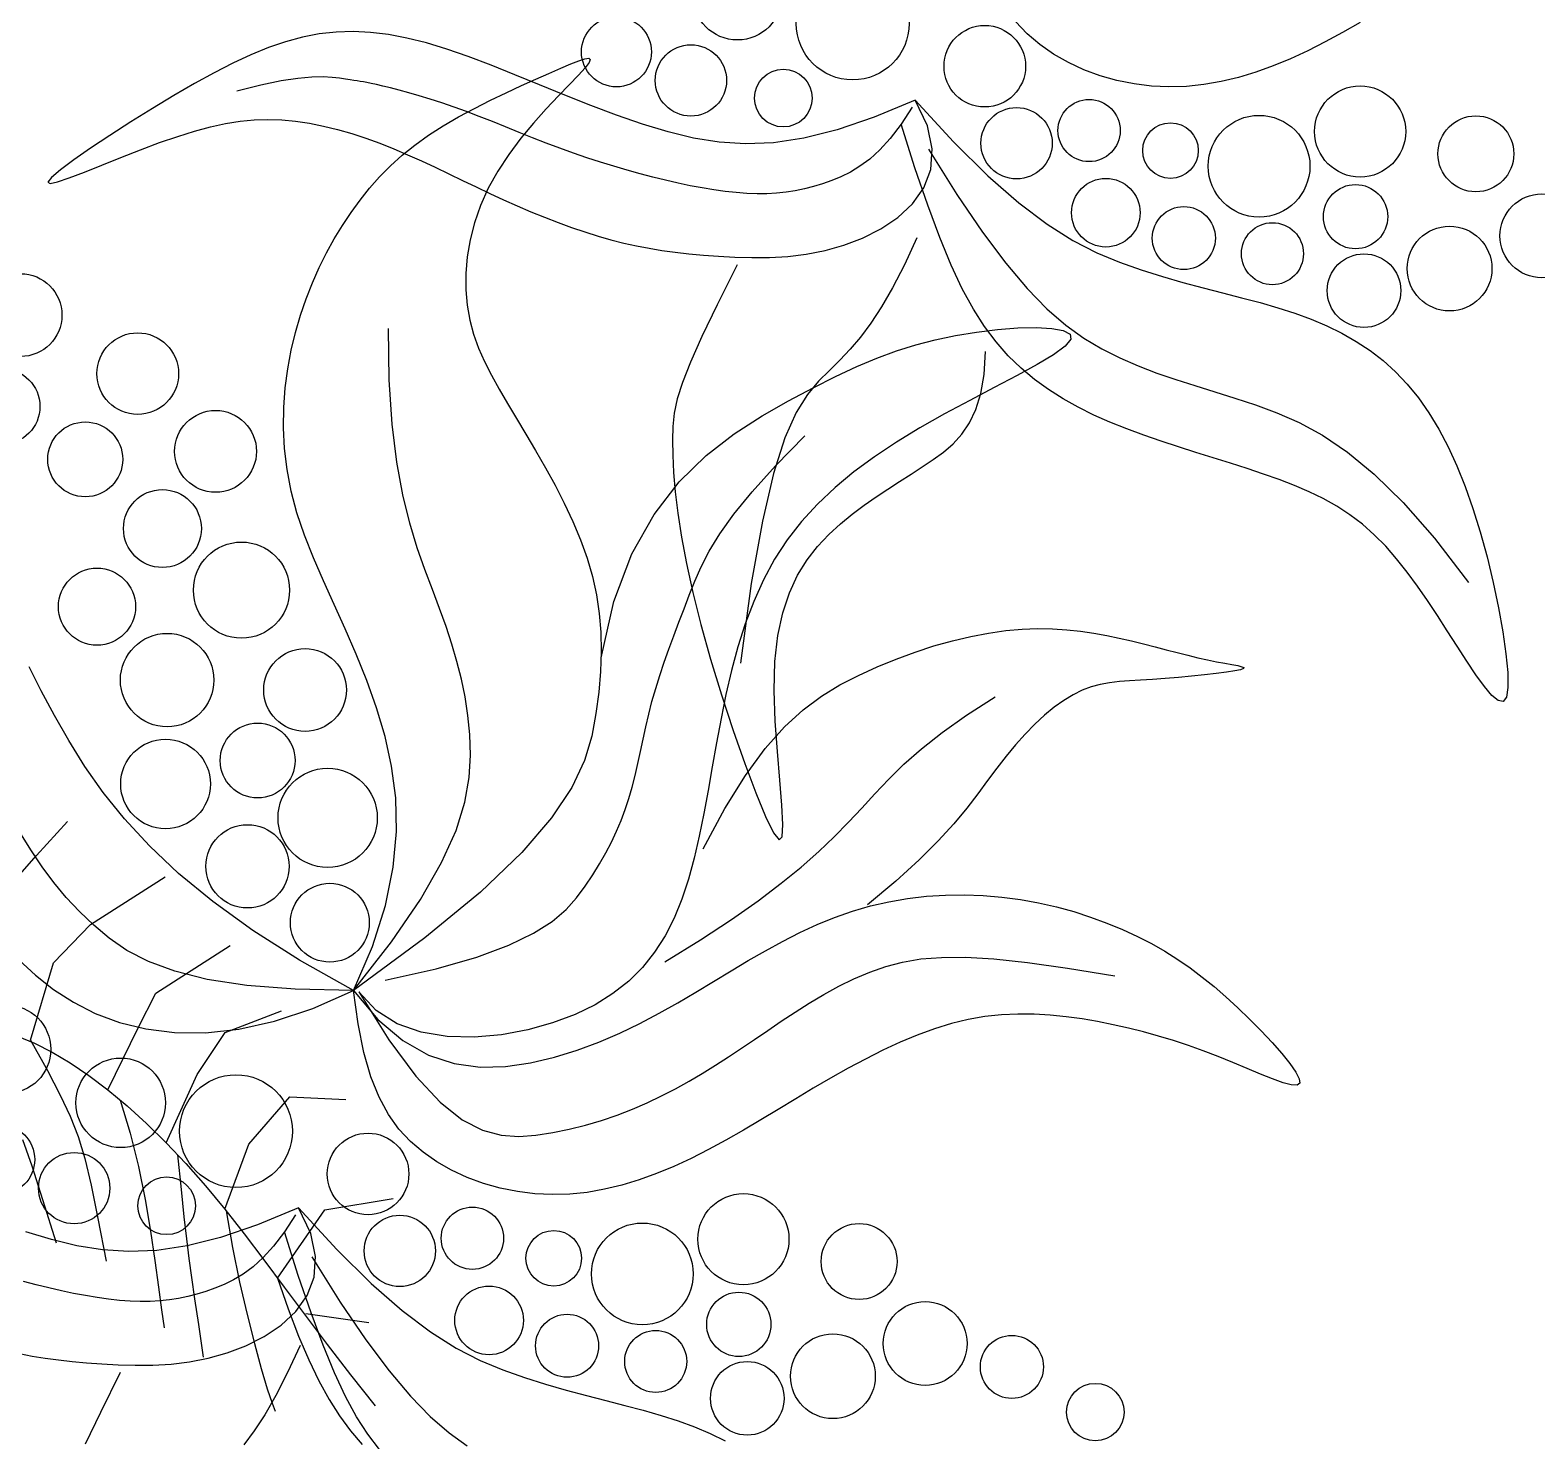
# Model space of a CAD drawing. Header units: millimetres. Extents: x -1030105 to 906887, y -616134 to 1220667.
# Drawn here: x -98231 to -96297, y 559463 to 561274 of the extents above; entities that cross this region are included whole.
import ezdxf

# ---------------------------------------------------------------- set-up
doc = ezdxf.new("R2010")
doc.units = ezdxf.units.MM
doc.header["$MEASUREMENT"] = 0
doc.linetypes.add('DASH', pattern=[0.35, 0.25, -0.1])
doc.linetypes.add('DASHED', pattern=[0.75, 0.5, -0.25])
doc.layers.add('A-Furniture', color=143, linetype='Continuous')
doc.layers.add('A-Tree', color=98, linetype='Continuous')
doc.layers.add('A-Wall', color=6, linetype='Continuous', lineweight=9)

# ---------------------------------------------------------------- blocks, each defined once
blk = doc.blocks.new('FUR')
at = {"layer": 'A-Furniture'}
blk.add_spline([(-46363.2, 38182.9), (-48352.5, 38723.5), (-50738.5, 38178), (-51362, 36517), (-50932.5, 34079.5), (-50064.5, 32040.5), (-50421.5, 30984.5), (-51848, 29643), (-52520.5, 28302), (-51538.5, 26726), (-50124.5, 25889.5), (-50095, 24971), (-52639.5, 24599), (-55765, 24191), (-58101.5, 22242.5), (-58906.5, 18981.5), (-56698.5, 16186.5), (-53355, 16334.5), (-51777.5, 19442.5), (-50750.5, 19799.5), (-49708, 18980.5), (-48064, 17526), (-44522, 19754.5), (-45333.5, 23059), (-45063.5, 25559.5), (-44007, 26675), (-42620, 29779.5), (-44288.5, 31022.5), (-44768.5, 31764), (-44667, 32856), (-43949.5, 34829.5), (-44667.5, 36918), (-46363.2, 38182.9)], degree=3, dxfattribs=at)
at = {"layer": 'A-Furniture', "color": 8, "linetype": 'DASH', "ltscale": 50}
blk.add_spline([(-50566, 37159), (-51008, 36018.5), (-50216.5, 33499), (-49314.5, 31733), (-50014, 29838.5), (-51873, 28827), (-52222.5, 28146.5), (-51693.5, 27011), (-49883, 26208.5), (-49561.5, 25206.5), (-50398.5, 23780.5), (-53858.5, 23928), (-55625, 23971), (-58352, 20316.5), (-57894, 17234), (-55904, 16635), (-53916.5, 17058), (-52628, 18971), (-51724, 19729.5), (-50444, 19895.5), (-49094.5, 18897.5), (-47843, 18106.5), (-46008, 18156.5), (-44972, 19467.5), (-45616, 21675), (-45842.5, 25106), (-44013.5, 27180), (-43514, 29135.5), (-44916.5, 31444), (-45133.5, 32869), (-44396.5, 34640.5), (-45722, 37013), (-47384.5, 37836.5), (-50304.5, 37554), (-50566, 37159)], degree=3, dxfattribs=at)
blk = doc.blocks.new('CAY8')
at = {"color": 0, "linetype": 'ByBlock'}
for p, q in [((-52.02, 270.41), (-54.57, 269.45)), ((-54.57, 269.45), (-54.03, 268.41)), ((-46.72, 271.25), (-52.02, 270.41)), ((-39.14, 271.99), (-46.72, 271.25)), ((-29.8, 272.59), (-39.14, 271.99)), ((-19.18, 273.06), (-29.8, 272.59)), ((-7.78, 273.39), (-19.18, 273.06)), ((3.92, 273.56), (-7.78, 273.39)), ((15.4, 273.55), (3.92, 273.56)), ((26.27, 273.37), (15.4, 273.55)), ((36.49, 272.96), (26.27, 273.37)), ((46.11, 272.28), (36.49, 272.96)), ((55.17, 271.29), (46.11, 272.28)), ((63.73, 269.93), (55.17, 271.29)), ((71.84, 268.17), (63.73, 269.93)), ((-54.03, 268.41), (-50.73, 267.27)), ((-50.73, 267.27), (-45.19, 266.03)), ((-45.19, 266.03), (-37.91, 264.7)), ((-37.91, 264.7), (-29.38, 263.28)), ((-29.38, 263.28), (-20.12, 261.76)), ((79.53, 265.95), (71.84, 268.17)), ((86.88, 263.24), (79.53, 265.95)), ((93.91, 259.98), (86.88, 263.24)), ((-20.12, 261.76), (-10.62, 260.15)), ((-10.62, 260.15), (-1.4, 258.44)), ((-1.4, 258.44), (7.15, 256.63)), ((7.15, 256.63), (15, 254.69)), ((51.88, 257.04), (41.09, 260.35)), ((60.77, 253.86), (51.88, 257.04)), ((100.71, 256.14), (93.91, 259.98)), ((107.32, 251.7), (100.71, 256.14)), ((15, 254.69), (22.23, 252.59)), ((22.23, 252.59), (28.92, 250.3)), ((28.92, 250.3), (35.15, 247.77)), ((67.98, 250.85), (60.77, 253.86)), ((73.73, 248.04), (67.98, 250.85)), ((113.82, 246.6), (107.32, 251.7)), ((35.15, 247.77), (40.98, 244.98)), ((40.98, 244.98), (46.51, 241.89)), ((46.51, 241.89), (51.81, 238.46)), ((78.24, 245.45), (73.73, 248.04)), ((81.71, 243.13), (78.24, 245.45)), ((84.37, 241.09), (81.71, 243.13)), ((120.27, 240.83), (113.82, 246.6)), ((51.81, 238.46), (56.94, 234.68)), ((56.94, 234.68), (61.91, 230.57)), ((86.43, 239.38), (84.37, 241.09)), ((88.08, 237.99), (86.43, 239.38)), ((89.44, 236.86), (88.08, 237.99)), ((90.62, 235.88), (89.44, 236.86)), ((91.72, 234.96), (90.62, 235.88)), ((92.83, 233.99), (91.72, 234.96)), ((126.72, 234.35), (120.27, 240.83)), ((61.91, 230.57), (66.75, 226.15)), ((94.07, 232.88), (92.83, 233.99)), ((95.52, 231.52), (94.07, 232.88)), ((97.29, 229.83), (95.52, 231.52)), ((99.46, 227.72), (97.29, 229.83)), ((102, 225.2), (99.46, 227.72)), ((133.26, 227.12), (126.72, 234.35)), ((66.75, 226.15), (71.44, 221.46)), ((71.44, 221.46), (75.99, 216.52)), ((104.87, 222.28), (102, 225.2)), ((108.02, 219), (104.87, 222.28)), ((139.94, 219.11), (133.26, 227.12)), ((75.99, 216.52), (80.4, 211.38)), ((111.39, 215.37), (108.02, 219)), ((114.94, 211.43), (111.39, 215.37)), ((146.81, 210.33), (139.94, 219.11)), ((80.4, 211.38), (84.69, 206.05)), ((118.63, 207.19), (114.94, 211.43)), ((122.39, 202.69), (118.63, 207.19)), ((153.88, 200.93), (146.81, 210.33)), ((84.69, 206.05), (88.84, 200.58)), ((88.84, 200.58), (92.88, 194.99)), ((126.21, 197.94), (122.39, 202.69)), ((161.15, 191.1), (153.88, 200.93)), ((76.74, 193), (83.59, 194.73)), ((83.59, 194.73), (90.67, 196.09)), ((90.67, 196.09), (98, 197.07)), ((92.88, 194.99), (96.82, 189.31)), ((98, 197.07), (105.64, 197.67)), ((105.64, 197.67), (113.6, 197.88)), ((113.6, 197.88), (121.77, 197.76)), ((121.77, 197.76), (130.02, 197.35)), ((130.05, 192.99), (126.21, 197.94)), ((130.02, 197.35), (138.21, 196.74)), ((138.21, 196.74), (146.19, 195.97)), ((146.19, 195.97), (153.84, 195.12)), ((153.84, 195.12), (161.01, 194.24)), ((161.01, 194.24), (167.57, 193.4)), ((167.57, 193.4), (173.38, 192.65)), ((57.06, 185.78), (63.52, 188.52)), ((63.52, 188.52), (70.07, 190.93)), ((70.07, 190.93), (76.74, 193)), ((96.82, 189.31), (100.69, 183.56)), ((133.94, 187.88), (130.05, 192.99)), ((137.87, 182.66), (133.94, 187.88)), ((168.62, 181.03), (161.15, 191.1)), ((173.38, 192.65), (178.33, 191.95)), ((178.33, 191.95), (182.28, 191.28)), ((183.06, 187), (178.65, 185.69)), ((182.28, 191.28), (185.12, 190.6)), ((185.83, 188.11), (183.06, 187)), ((185.12, 190.6), (186.74, 189.87)), ((187.02, 189.05), (185.83, 188.11)), ((186.74, 189.87), (187.02, 189.05)), ((37.86, 175.71), (44.24, 179.38)), ((44.24, 179.38), (50.65, 182.73)), ((50.65, 182.73), (57.06, 185.78)), ((100.69, 183.56), (104.5, 177.77)), ((141.85, 177.36), (137.87, 182.66)), ((158.1, 180.13), (149.76, 177.59)), ((165.88, 182.3), (158.1, 180.13)), ((172.83, 184.14), (165.88, 182.3)), ((176.29, 170.92), (168.62, 181.03)), ((178.65, 185.69), (172.83, 184.14)), ((31.51, 171.69), (37.86, 175.71)), ((104.5, 177.77), (108.29, 171.96)), ((141.16, 174.62), (132.59, 171.19)), ((149.76, 177.59), (141.16, 174.62)), ((145.87, 172.04), (141.85, 177.36)), ((19, 162.58), (25.22, 167.33)), ((25.22, 167.33), (31.51, 171.69)), ((108.29, 171.96), (112.08, 166.15)), ((112.08, 166.15), (115.89, 160.38)), ((124.33, 167.26), (116.62, 162.79)), ((132.59, 171.19), (124.33, 167.26)), ((149.94, 166.74), (145.87, 172.04)), ((154.05, 161.5), (149.94, 166.74)), ((184.14, 160.95), (176.29, 170.92)), ((12.88, 157.45), (19, 162.58)), ((116.62, 162.79), (109.53, 157.85)), ((115.89, 160.38), (119.74, 154.67)), ((158.22, 156.36), (154.05, 161.5)), ((192.19, 151.32), (184.14, 160.95)), ((1, 145.92), (6.87, 151.9)), ((6.87, 151.9), (12.88, 157.45)), ((103.06, 152.49), (97.23, 146.79)), ((109.53, 157.85), (103.06, 152.49)), ((119.74, 154.67), (123.67, 149.03)), ((162.43, 151.33), (158.22, 156.36)), ((-4.73, 139.49), (1, 145.92)), ((97.23, 146.79), (92.05, 140.81)), ((123.67, 149.03), (127.65, 143.5)), ((166.68, 146.42), (162.43, 151.33)), ((170.94, 141.63), (166.68, 146.42)), ((200.42, 142.22), (192.19, 151.32)), ((-10.23, 132.6), (-4.73, 139.49)), ((92.05, 140.81), (87.54, 134.62)), ((127.65, 143.5), (131.69, 138.08)), ((131.69, 138.08), (135.78, 132.81)), ((175.21, 136.98), (170.94, 141.63)), ((208.9, 133.8), (200.42, 142.22)), ((-15.47, 125.23), (-10.23, 132.6)), ((32.39, 111.14), (44.24, 131.51)), ((87.54, 134.62), (83.7, 128.3)), ((135.78, 132.81), (139.91, 127.69)), ((179.48, 132.46), (175.21, 136.98)), ((183.73, 128.09), (179.48, 132.46)), ((217.93, 126.12), (208.9, 133.8)), ((-20.36, 117.37), (-15.47, 125.23)), ((83.7, 128.3), (80.55, 121.91)), ((139.91, 127.69), (144.07, 122.75)), ((187.96, 123.87), (183.73, 128.09)), ((227.9, 119.19), (217.93, 126.12)), ((-24.86, 109.02), (-20.36, 117.37)), ((80.55, 121.91), (78.08, 115.5)), ((144.07, 122.75), (148.25, 118.02)), ((148.25, 118.02), (152.45, 113.5)), ((192.16, 119.81), (187.96, 123.87)), ((196.32, 115.92), (192.16, 119.81)), ((239.18, 113.02), (227.9, 119.19)), ((23.05, 93.06), (32.39, 111.14)), ((78.08, 115.5), (76.23, 109.03)), ((152.45, 113.5), (156.67, 109.21)), ((200.45, 112.22), (196.32, 115.92)), ((204.54, 108.71), (200.45, 112.22)), ((252.13, 107.61), (239.18, 113.02)), ((-28.89, 100.15), (-24.86, 109.02)), ((76.23, 109.03), (74.9, 102.45)), ((156.67, 109.21), (160.95, 105.11)), ((160.95, 105.11), (165.33, 101.14)), ((208.6, 105.41), (204.54, 108.71)), ((212.62, 102.34), (208.6, 105.41)), ((267.13, 103), (252.13, 107.61)), ((-32.39, 90.76), (-28.89, 100.15)), ((74.9, 102.45), (74.01, 95.7)), ((165.33, 101.14), (169.88, 97.26)), ((169.88, 97.26), (174.65, 93.41)), ((216.61, 99.5), (212.62, 102.34)), ((220.56, 96.91), (216.61, 99.5)), ((224.48, 94.59), (220.56, 96.91)), ((284.56, 99.18), (267.13, 103)), ((304.78, 96.18), (284.56, 99.18)), ((364.28, 95.67), (362.68, 103.28)), ((-35.31, 80.83), (-32.39, 90.76)), ((15.85, 77.03), (23.05, 93.06)), ((74.01, 95.7), (73.47, 88.72)), ((174.65, 93.41), (179.68, 89.55)), ((228.39, 92.51), (224.48, 94.59)), ((232.31, 90.66), (228.39, 92.51)), ((236.27, 89.04), (232.31, 90.66)), ((293.47, 90.05), (285.92, 87.08)), ((288.61, 69.73), (293.47, 90.05)), ((301.86, 94.11), (293.47, 90.05)), ((303.5, 83.23), (304.78, 96.18)), ((304.78, 96.18), (309.8, 70.74)), ((366.71, 88.45), (364.28, 95.67)), ((-177.61, 71.66), (-176.66, 83.89)), ((73.47, 88.72), (73.19, 81.47)), ((179.68, 89.55), (185.03, 85.62)), ((185.03, 85.62), (190.75, 81.57)), ((240.29, 87.62), (236.27, 89.04)), ((244.4, 86.4), (240.29, 87.62)), ((248.62, 85.35), (244.4, 86.4)), ((252.97, 84.46), (248.62, 85.35)), ((257.49, 83.75), (252.97, 84.46)), ((262.27, 83.32), (257.49, 83.75)), ((267.4, 83.31), (262.27, 83.32)), ((272.99, 83.84), (267.4, 83.31)), ((279.13, 85.06), (272.99, 83.84)), ((285.92, 87.08), (279.13, 85.06)), ((299.89, 73.02), (303.5, 83.23)), ((369.86, 81.44), (366.71, 88.45)), ((-37.62, 70.35), (-35.31, 80.83)), ((10.44, 62.79), (15.85, 77.03)), ((73.19, 81.47), (73.09, 73.87)), ((190.75, 81.57), (196.88, 77.38)), ((196.88, 77.38), (203.44, 73.16)), ((373.66, 74.65), (369.86, 81.44)), ((-178.33, 58.92), (-177.61, 71.66)), ((-39.45, 59.38), (-37.62, 70.35)), ((73.09, 73.87), (73.07, 65.89)), ((195.87, 73.77), (178.66, 62.9)), ((203.44, 73.16), (210.4, 69.04)), ((210.4, 69.04), (217.78, 65.14)), ((284.74, 51.98), (288.61, 69.73)), ((294.37, 65.29), (299.89, 73.02)), ((298.38, 73.77), (298.74, 49.32)), ((309.8, 70.74), (315.22, 49.29)), ((378.05, 68.14), (373.66, 74.65)), ((6.47, 50.08), (10.44, 62.79)), ((73.07, 65.89), (73.06, 57.47)), ((178.66, 62.9), (165.09, 54.03)), ((217.78, 65.14), (225.58, 61.62)), ((287.3, 59.77), (294.37, 65.29)), ((383, 61.94), (378.05, 68.14)), ((-178.65, 45.63), (-178.33, 58.92)), ((-40.98, 47.95), (-39.45, 59.38)), ((73.06, 57.47), (72.99, 48.71)), ((225.58, 61.62), (233.78, 58.59)), ((233.78, 58.59), (242.38, 56.19)), ((242.38, 56.19), (251.39, 54.57)), ((270.1, 54.32), (279.08, 56.2)), ((279.08, 56.2), (287.3, 59.77)), ((388.45, 56.1), (383, 61.94)), ((394.34, 50.67), (388.45, 56.1)), ((3.59, 38.66), (6.47, 50.08)), ((72.99, 48.71), (72.79, 39.7)), ((165.09, 54.03), (154.62, 46.76)), ((251.39, 54.57), (260.74, 53.86)), ((260.74, 53.86), (270.1, 54.32)), ((281.8, 36.49), (284.74, 51.98)), ((298.74, 49.32), (299.82, 28.47)), ((315.22, 49.29), (320.99, 31.33)), ((400.64, 45.7), (394.34, 50.67)), ((-178.4, 31.74), (-178.65, 45.63)), ((-42.38, 36.11), (-40.98, 47.95)), ((154.62, 46.76), (146.68, 40.69)), ((272.75, 41.76), (261.45, 34.15)), ((407.29, 41.23), (400.64, 45.7)), ((-43.84, 23.9), (-42.38, 36.11)), ((1.43, 28.28), (3.59, 38.66)), ((72.79, 39.7), (72.4, 30.54)), ((140.72, 35.43), (136.18, 30.56)), ((146.68, 40.69), (140.72, 35.43)), ((279.74, 22.95), (281.8, 36.49)), ((414.25, 37.3), (407.29, 41.23)), ((421.49, 33.88), (414.25, 37.3)), ((-177.37, 17.18), (-178.4, 31.74)), ((-0.34, 18.67), (1.43, 28.28)), ((72.4, 30.54), (71.77, 21.33)), ((136.18, 30.56), (132.5, 25.69)), ((251.45, 27.99), (242.54, 23.09)), ((261.45, 34.15), (251.45, 27.99)), ((299.82, 28.47), (301.57, 10.79)), ((320.99, 31.33), (327.04, 16.35)), ((429.01, 30.96), (421.49, 33.88)), ((436.79, 28.49), (429.01, 30.96)), ((444.82, 26.45), (436.79, 28.49)), ((-219.41, 11.78), (-219.51, 21.36)), ((-45.52, 11.39), (-43.84, 23.9)), ((71.77, 21.33), (70.82, 12.16)), ((132.5, 25.69), (129.13, 20.42)), ((242.54, 23.09), (234.51, 19.25)), ((278.5, 11.07), (279.74, 22.95)), ((453.09, 24.8), (444.82, 26.45)), ((461.58, 23.51), (453.09, 24.8)), ((470.29, 22.55), (461.58, 23.51)), ((479.19, 21.89), (470.29, 22.55)), ((488.26, 21.48), (479.19, 21.89)), ((497.45, 21.25), (488.26, 21.48)), ((-218.54, 8.22), (-198.28, 14.18)), ((-175.33, 1.76), (-177.37, 17.18)), ((-2.04, 9.61), (-0.34, 18.67)), ((125.61, 14.4), (121.86, 7.48)), ((129.13, 20.42), (125.61, 14.4)), ((220.27, 13.96), (213.64, 12.12)), ((227.15, 16.27), (220.27, 13.96)), ((234.51, 19.25), (227.15, 16.27)), ((327.04, 16.35), (333.33, 3.85)), ((-234.11, 3.3), (-218.54, 8.22)), ((-218.94, 2.56), (-219.41, 11.78)), ((-47.6, -1.4), (-45.52, 11.39)), ((-3.8, 0.99), (-2.04, 9.61)), ((70.82, 12.16), (69.49, 3.15)), ((121.86, 7.48), (117.93, -0.44)), ((138.72, 6.42), (154.8, 8.28)), ((154.8, 8.28), (169.91, 8.68)), ((169.91, 8.68), (183.86, 8.26)), ((183.86, 8.26), (196.54, 7.58)), ((200.31, 8.92), (192.84, 6.38)), ((196.54, 7.58), (208.09, 6.7)), ((207.08, 10.55), (200.31, 8.92)), ((213.64, 12.12), (207.08, 10.55)), ((278.03, 0.54), (278.5, 11.07)), ((301.57, 10.79), (303.95, -4.16)), ((-218.05, -6.4), (-218.94, 2.56)), ((-171.98, -14.7), (-175.33, 1.76)), ((-5.7, -7.3), (-3.8, 0.99)), ((69.49, 3.15), (67.73, -5.61)), ((104.28, -4.35), (121.82, 2.43)), ((121.82, 2.43), (138.72, 6.42)), ((184.13, 1.95), (173.64, -5.36)), ((192.84, 6.38), (184.13, 1.95)), ((208.09, 6.7), (218.72, 5.56)), ((218.72, 5.56), (228.6, 4.13)), ((228.6, 4.13), (237.95, 2.34)), ((237.95, 2.34), (246.96, 0.16)), ((246.96, 0.16), (255.82, -2.47)), ((278.26, -8.96), (278.03, 0.54)), ((333.33, 3.85), (339.81, -6.68)), ((-216.72, -15.18), (-218.05, -6.4)), ((-50.26, -14.41), (-47.6, -1.4)), ((67.73, -5.61), (65.48, -14.05)), ((86.27, -14.58), (104.28, -4.35)), ((117.93, -0.44), (113.85, -9.46)), ((173.64, -5.36), (160.83, -16.53)), ((255.82, -2.47), (264.74, -5.61)), ((264.74, -5.61), (273.81, -9.25)), ((303.95, -4.16), (306.91, -16.82)), ((339.81, -6.68), (346.41, -15.75)), ((-7.81, -15.35), (-5.7, -7.3)), ((113.85, -9.46), (109.63, -19.68)), ((163.37, -14.07), (181.99, -9.34)), ((273.81, -9.25), (282.7, -13.26)), ((279.16, -17.73), (278.26, -8.96)), ((282.7, -13.26), (291.01, -17.45)), ((-214.9, -23.87), (-216.72, -15.18)), ((-167.07, -32.4), (-171.98, -14.7)), ((-53.69, -27.6), (-50.26, -14.41)), ((-10.23, -23.24), (-7.81, -15.35)), ((65.48, -14.05), (62.71, -22.2)), ((67.96, -28.92), (86.27, -14.58)), ((109.63, -19.68), (105.33, -31.2)), ((135.52, -23.14), (148.03, -18.67)), ((160.83, -16.53), (145.14, -32.56)), ((148.03, -18.67), (163.37, -14.07)), ((266.81, -27.66), (272.75, -19.06)), ((280.65, -26.03), (279.16, -17.73)), ((291.01, -17.45), (298.31, -21.62)), ((306.91, -16.82), (310.43, -27.63)), ((346.41, -15.75), (353.1, -23.87)), ((-212.57, -32.55), (-214.9, -23.87)), ((-13.03, -31.08), (-10.23, -23.24)), ((62.71, -22.2), (59.4, -30.13)), ((117.09, -31.8), (125.36, -27.52)), ((125.36, -27.52), (135.52, -23.14)), ((282.71, -33.95), (280.65, -26.03)), ((298.31, -21.62), (304.18, -25.59)), ((304.18, -25.59), (308.21, -29.17)), ((353.1, -23.87), (359.81, -31.45)), ((-250.07, -28.48), (-247.27, -38.42)), ((-237.25, -37.75), (-213.6, -31.58)), ((-213.6, -31.58), (-173.19, -30.53)), ((-209.59, -41.32), (-212.57, -32.55)), ((-160.31, -51.56), (-167.07, -32.4)), ((-58.2, -40.89), (-53.69, -27.6)), ((-16.29, -38.95), (-13.03, -31.08)), ((49.53, -48.02), (67.96, -28.92)), ((59.4, -30.13), (55.55, -37.89)), ((105.33, -31.2), (100.96, -44.12)), ((110.25, -36.02), (117.09, -31.8)), ((145.14, -32.56), (126.03, -54.41)), ((204.32, -33.92), (192.7, -35)), ((216.4, -33.39), (204.32, -33.92)), ((228.97, -33.35), (216.4, -33.39)), ((241.96, -33.75), (228.97, -33.35)), ((255, -34.42), (241.96, -33.75)), ((267.64, -35.19), (255, -34.42)), ((255.25, -39.49), (260.99, -34.39)), ((260.99, -34.39), (266.81, -27.66)), ((285.29, -41.54), (282.71, -33.95)), ((309.06, -34.42), (305.18, -35.78)), ((308.21, -29.17), (309.98, -32.18)), ((309.98, -32.18), (309.06, -34.42)), ((310.43, -27.63), (314.45, -37.03)), ((359.81, -31.45), (366.49, -38.65)), ((-264.54, -62.65), (-237.25, -37.75)), ((-247.27, -38.42), (-243.56, -48.27)), ((-205.51, -50.35), (-209.59, -41.32)), ((-64.12, -54.24), (-58.2, -40.89)), ((-20.09, -46.96), (-16.29, -38.95)), ((55.55, -37.89), (51.14, -45.55)), ((98.97, -44.29), (104.36, -40.17)), ((104.36, -40.17), (110.25, -36.02)), ((170.77, -39.02), (160.42, -42.06)), ((181.52, -36.69), (170.77, -39.02)), ((192.7, -35), (181.52, -36.69)), ((249.56, -43.21), (255.25, -39.49)), ((279.42, -35.89), (267.64, -35.19)), ((289.91, -36.33), (279.42, -35.89)), ((298.64, -36.35), (289.91, -36.33)), ((305.18, -35.78), (298.64, -36.35)), ((314.45, -37.03), (318.93, -45.47)), ((366.49, -38.65), (373.1, -45.53)), ((-243.56, -48.27), (-238.81, -57.98)), ((-24.62, -55.18), (-20.09, -46.96)), ((51.14, -45.55), (46.15, -53.18)), ((93.68, -48.38), (98.97, -44.29)), ((100.96, -44.12), (96.56, -58.55)), ((150.47, -45.84), (140.88, -50.43)), ((160.42, -42.06), (150.47, -45.84)), ((232.42, -48.4), (238.17, -47.42)), ((238.17, -47.42), (243.88, -45.77)), ((243.88, -45.77), (249.56, -43.21)), ((288.36, -48.84), (285.29, -41.54)), ((318.93, -45.47), (323.84, -53.33)), ((373.1, -45.53), (379.56, -52.14)), ((-199.75, -59.8), (-205.51, -50.35)), ((-151.43, -72.35), (-160.31, -51.56)), ((-71.77, -67.59), (-64.12, -54.24)), ((-30.39, -63.63), (-24.62, -55.18)), ((46.15, -53.18), (40.56, -60.83)), ((83.26, -56.53), (88.43, -52.46)), ((88.43, -52.46), (93.68, -48.38)), ((126.03, -54.41), (102.97, -83.09)), ((140.88, -50.43), (131.64, -55.84)), ((160.77, -55.59), (167.97, -53.57)), ((167.97, -53.57), (175.04, -52.14)), ((175.04, -52.14), (181.98, -51.13)), ((181.98, -51.13), (188.76, -50.44)), ((188.76, -50.44), (195.41, -50)), ((195.41, -50), (201.91, -49.74)), ((201.91, -49.74), (208.27, -49.58)), ((208.27, -49.58), (214.5, -49.44)), ((214.5, -49.44), (220.6, -49.25)), ((220.6, -49.25), (226.57, -48.94)), ((226.57, -48.94), (232.42, -48.4)), ((291.89, -55.91), (288.36, -48.84)), ((323.84, -53.33), (329.12, -60.79)), ((379.56, -52.14), (385.84, -58.56)), ((-268.71, -57.98), (-263.7, -64.84)), ((-238.81, -57.98), (-232.85, -67.5)), ((-191.76, -69.85), (-199.75, -59.8)), ((40.56, -60.83), (34.36, -68.57)), ((73.21, -64.68), (78.18, -60.6)), ((78.18, -60.6), (83.26, -56.53)), ((96.56, -58.55), (92.19, -74.42)), ((122.72, -61.99), (114.11, -68.78)), ((131.64, -55.84), (122.72, -61.99)), ((146.15, -62.15), (153.49, -58.39)), ((153.49, -58.39), (160.77, -55.59)), ((295.82, -62.78), (291.89, -55.91)), ((329.12, -60.79), (334.74, -67.97)), ((385.84, -58.56), (391.88, -64.83)), ((-264.54, -62.65), (-265.19, -78.6)), ((-263.7, -64.84), (-258.92, -72.51)), ((-232.85, -67.5), (-225.55, -76.75)), ((-81.47, -80.86), (-71.77, -67.59)), ((-38.03, -72.32), (-30.39, -63.63)), ((34.36, -68.57), (27.37, -76.41)), ((63.69, -72.93), (68.37, -68.79)), ((68.37, -68.79), (73.21, -64.68)), ((114.11, -68.78), (105.77, -76.1)), ((131.42, -73.3), (138.78, -67.06)), ((138.78, -67.06), (146.15, -62.15)), ((300.13, -69.52), (295.82, -62.78)), ((334.74, -67.97), (340.62, -74.99)), ((391.88, -64.83), (397.62, -71.03)), ((-258.92, -72.51), (-254.38, -81.03)), ((-219.43, -83.31), (-204.38, -73.89)), ((-204.38, -73.89), (-163.97, -72.84)), ((-180.97, -80.69), (-191.76, -69.85)), ((-140.15, -94.99), (-151.43, -72.35)), ((-48.17, -81.26), (-38.03, -72.32)), ((59.19, -77.1), (63.69, -72.93)), ((92.19, -74.42), (87.99, -91.07)), ((124.1, -81.07), (131.42, -73.3)), ((304.78, -76.15), (300.13, -69.52)), ((340.62, -74.99), (346.73, -81.96)), ((397.62, -71.03), (403.02, -77.22)), ((-265.19, -78.6), (-265.94, -91.29)), ((-254.38, -81.03), (-250.07, -90.37)), ((-225.55, -76.75), (-216.77, -85.57)), ((-166.83, -92.49), (-180.97, -80.69)), ((-93.57, -94.01), (-81.47, -80.86)), ((-61.44, -90.46), (-48.17, -81.26)), ((27.37, -76.41), (18.72, -84.22)), ((50.73, -85.57), (54.88, -81.33)), ((54.88, -81.33), (59.19, -77.1)), ((105.77, -76.1), (97.69, -83.85)), ((116.85, -90.56), (124.1, -81.07)), ((309.73, -82.73), (304.78, -76.15)), ((314.91, -89.25), (309.73, -82.73)), ((346.73, -81.96), (353.02, -89.03)), ((403.02, -77.22), (408.02, -83.45)), ((-246.03, -100.5), (-219.43, -83.31)), ((-216.77, -85.57), (-206.4, -93.79)), ((18.72, -84.22), (7.36, -91.8)), ((46.71, -89.79), (50.73, -85.57)), ((97.69, -83.85), (89.82, -91.92)), ((320.27, -95.71), (314.91, -89.25)), ((353.02, -89.03), (359.43, -96.3)), ((408.02, -83.45), (412.61, -89.77)), ((-265.94, -91.29), (-267.04, -101.92)), ((-250.07, -90.37), (-246.03, -100.5)), ((-206.4, -93.79), (-194.3, -101.23)), ((-148.76, -105.42), (-166.83, -92.49)), ((-126.22, -119.67), (-140.15, -94.99)), ((-108.37, -106.96), (-93.57, -94.01)), ((-78.45, -99.92), (-61.44, -90.46)), ((7.36, -91.8), (-7.73, -98.96)), ((38.89, -98.09), (42.77, -93.98)), ((42.77, -93.98), (46.71, -89.79)), ((89.82, -91.92), (82.16, -100.2)), ((87.99, -91.07), (84.14, -107.68)), ((109.72, -101.77), (116.85, -90.56)), ((325.74, -102.1), (320.27, -95.71)), ((359.43, -96.3), (365.91, -103.9)), ((412.61, -89.77), (416.75, -96.22)), ((416.75, -96.22), (420.44, -102.83)), ((-291.21, -99.71), (-293.87, -112.23)), ((-267.04, -101.92), (-268.77, -111.73)), ((-246.03, -100.5), (-242.28, -111.35)), ((-194.3, -101.23), (-180.35, -107.72)), ((-99.84, -109.65), (-78.45, -99.92)), ((-7.73, -98.96), (-27.6, -105.52)), ((31.12, -105.95), (35.01, -102.09)), ((35.01, -102.09), (38.89, -98.09)), ((82.16, -100.2), (74.67, -108.58)), ((102.85, -114.03), (109.72, -101.77)), ((331.26, -108.41), (325.74, -102.1)), ((420.44, -102.83), (423.65, -109.64)), ((-243.67, -107.32), (-247.54, -122.68)), ((-207.41, -115.66), (-186.46, -105.83)), ((-186.46, -105.83), (-159.25, -110.58)), ((-180.35, -107.72), (-164.44, -113.07)), ((-126.22, -119.67), (-148.76, -105.42)), ((-126.22, -119.67), (-108.37, -106.96)), ((-126.22, -119.67), (-99.84, -109.65)), ((-27.6, -105.52), (-53.28, -111.28)), ((23.1, -113.16), (27.16, -109.65)), ((27.16, -109.65), (31.12, -105.95)), ((74.67, -108.58), (67.33, -116.97)), ((84.14, -107.68), (80.81, -123.44)), ((336.77, -114.64), (331.26, -108.41)), ((365.91, -103.9), (372.41, -112.01)), ((423.65, -109.64), (426.37, -116.69)), ((-293.87, -112.23), (-297.59, -127.93)), ((-268.77, -111.73), (-271.38, -121.94)), ((-242.28, -111.35), (-238.83, -122.88)), ((-235.71, -135.05), (-207.41, -115.66)), ((-164.44, -113.07), (-146.44, -117.11)), ((-146.44, -117.11), (-126.22, -119.67)), ((-85.8, -116.06), (-126.22, -119.67)), ((-53.28, -111.28), (-85.8, -116.06)), ((14.55, -119.64), (18.91, -116.48)), ((18.91, -116.48), (23.1, -113.16)), ((67.33, -116.97), (60.1, -125.26)), ((96.41, -126.47), (102.85, -114.03)), ((105.04, -118.49), (116.44, -116.17)), ((116.44, -116.17), (126.9, -115.15)), ((126.9, -115.15), (136.73, -115.13)), ((136.73, -115.13), (146.22, -115.79)), ((146.22, -115.79), (155.59, -116.87)), ((155.59, -116.87), (164.85, -118.31)), ((342.2, -120.79), (336.77, -114.64)), ((372.41, -112.01), (378.8, -121.08)), ((426.37, -116.69), (428.58, -124.01)), ((-271.38, -121.94), (-275.16, -133.79)), ((-247.54, -122.68), (-252.21, -137.74)), ((-238.83, -122.88), (-235.71, -135.05)), ((-132.32, -133.85), (-126.22, -119.67)), ((-126.22, -119.67), (-123.57, -136.79)), ((-124.5, -121.56), (-124.05, -147.43)), ((-122.14, -132.91), (-124.5, -121.56)), ((-111.34, -123.13), (-88.74, -130.72)), ((5.23, -125.55), (10, -122.66)), ((10, -122.66), (14.55, -119.64)), ((80.81, -123.44), (78.19, -137.52)), ((78.27, -128.28), (92.41, -122.42)), ((92.41, -122.42), (105.04, -118.49)), ((164.85, -118.31), (173.94, -120.08)), ((173.94, -120.08), (182.79, -122.16)), ((182.79, -122.16), (191.34, -124.52)), ((347.49, -126.84), (342.2, -120.79)), ((378.8, -121.08), (384.94, -131.61)), ((428.58, -124.01), (430.25, -131.64)), ((-297.59, -127.93), (-302.53, -148.07)), ((-88.74, -130.72), (-70, -135.82)), ((-10.75, -133.66), (-5.11, -131.03)), ((-5.11, -131.03), (0.2, -128.33)), ((0.2, -128.33), (5.23, -125.55)), ((60.1, -125.26), (52.93, -133.34)), ((62.31, -136.37), (78.27, -128.28)), ((90.55, -138.24), (96.41, -126.47)), ((191.34, -124.52), (199.52, -127.15)), ((199.52, -127.15), (207.28, -130.03)), ((207.28, -130.03), (214.56, -133.13)), ((352.59, -132.8), (347.49, -126.84)), ((-303.58, -145.78), (-311.81, -136.68)), ((-275.16, -133.79), (-280.35, -148.49)), ((-252.21, -137.74), (-257.39, -152.24)), ((-235.71, -135.05), (-232.94, -147.8)), ((-136.82, -146.42), (-132.32, -133.85)), ((-123.57, -136.79), (-118.77, -151.05)), ((-117.03, -143.08), (-122.14, -132.91)), ((-70, -135.82), (-54.64, -138.78)), ((-23.73, -138.3), (-16.82, -136.18)), ((-16.82, -136.18), (-10.75, -133.66)), ((44.24, -147), (62.31, -136.37)), ((52.93, -133.34), (45.78, -141.13)), ((78.19, -137.52), (76.44, -149.11)), ((214.56, -133.13), (221.3, -136.42)), ((221.3, -136.42), (227.54, -139.9)), ((357.46, -138.71), (352.59, -132.8)), ((384.94, -131.61), (390.71, -144.11)), ((430.25, -131.64), (431.38, -139.62)), ((-234.12, -142.37), (-240.93, -156.82)), ((-109.65, -152.07), (-117.03, -143.08)), ((-54.64, -138.78), (-42.14, -139.95)), ((-42.14, -139.95), (-32.01, -139.67)), ((-32.01, -139.67), (-23.73, -138.3)), ((45.78, -141.13), (38.6, -148.52)), ((85.45, -148.49), (90.55, -138.24)), ((227.54, -139.9), (233.33, -143.52)), ((233.33, -143.52), (238.71, -147.27)), ((362.04, -144.62), (357.46, -138.71)), ((366.31, -150.58), (362.04, -144.62)), ((390.71, -144.11), (395.96, -159.09)), ((431.38, -139.62), (431.95, -147.97)), ((-295.1, -154.2), (-303.58, -145.78)), ((-280.35, -148.49), (-287.24, -167.27)), ((-232.94, -147.8), (-230.53, -161.1)), ((-203.62, -155.2), (-176.32, -146.33)), ((-176.32, -146.33), (-155.08, -160.58)), ((-139.84, -157.59), (-136.82, -146.42)), ((-124.05, -147.43), (-122.05, -168.01)), ((-118.77, -151.05), (-112.15, -162.75)), ((38.6, -148.52), (31.35, -155.4)), ((76.44, -149.11), (75.74, -157.38)), ((81.26, -156.36), (85.45, -148.49)), ((238.71, -147.27), (243.75, -151.11)), ((243.75, -151.11), (248.49, -155.04)), ((370.24, -156.64), (366.31, -150.58)), ((431.95, -147.97), (431.98, -156.71)), ((-320.27, -159.91), (-324.52, -155.54)), ((-286.07, -161.88), (-295.1, -154.2)), ((-257.39, -152.24), (-262.76, -165.9)), ((-240.93, -156.82), (-246.25, -168.19)), ((-228.49, -174.89), (-203.62, -155.2)), ((-141.51, -167.56), (-139.84, -157.59)), ((-100.48, -159.89), (-109.65, -152.07)), ((31.35, -155.4), (23.99, -161.69)), ((75.74, -157.38), (76.27, -161.52)), ((78.15, -160.99), (81.26, -156.36)), ((153.6, -159.47), (165.51, -157.95)), ((165.51, -157.95), (179.13, -156.96)), ((179.13, -156.96), (194.8, -156.6)), ((248.49, -155.04), (252.98, -159.01)), ((373.77, -162.85), (370.24, -156.64)), ((431.98, -156.71), (431.45, -165.86)), ((-316.04, -164.13), (-320.27, -159.91)), ((-311.84, -168.19), (-316.04, -164.13)), ((-276.1, -168.81), (-286.07, -161.88)), ((-230.53, -161.1), (-228.49, -174.89)), ((-112.15, -162.75), (-104.03, -172.19)), ((-90.03, -166.55), (-100.48, -159.89)), ((23.99, -161.69), (16.48, -167.27)), ((76.27, -161.52), (78.15, -160.99)), ((124.64, -166.06), (133.51, -163.64)), ((133.51, -163.64), (143.05, -161.4)), ((143.05, -161.4), (153.6, -159.47)), ((252.98, -159.01), (257.27, -163.01)), ((257.27, -163.01), (261.4, -167)), ((376.88, -169.26), (373.77, -162.85)), ((395.96, -159.09), (400.56, -177.05)), ((-307.68, -172.08), (-311.84, -168.19)), ((-303.55, -175.78), (-307.68, -172.08)), ((-264.82, -174.98), (-276.1, -168.81)), ((-262.76, -165.9), (-268.04, -178.49)), ((-246.25, -168.19), (-250.54, -177.48)), ((-141.96, -176.54), (-141.51, -167.56)), ((-122.05, -168.01), (-118.71, -184.01)), ((-104.03, -172.19), (-94.76, -179.68)), ((-78.79, -172.04), (-90.03, -166.55)), ((-67.23, -176.37), (-78.79, -172.04)), ((8.76, -172.07), (0.78, -176.02)), ((16.48, -167.27), (8.76, -172.07)), ((98.57, -173.33), (107.51, -171.01)), ((107.51, -171.01), (116.09, -168.55)), ((116.09, -168.55), (124.64, -166.06)), ((261.4, -167), (265.38, -170.97)), ((265.38, -170.97), (269.23, -174.87)), ((379.53, -175.93), (376.88, -169.26)), ((431.45, -165.86), (430.37, -175.42)), ((-299.46, -179.29), (-303.55, -175.78)), ((-295.4, -182.59), (-299.46, -179.29)), ((-268.04, -178.49), (-272.92, -189.72)), ((-251.87, -180.39), (-264.82, -174.98)), ((-250.54, -177.48), (-254.24, -185.69)), ((-228.36, -175.91), (-234.48, -191.7)), ((-228.49, -174.89), (-226.72, -189.2)), ((-141.32, -184.72), (-141.96, -176.54)), ((-55.87, -179.55), (-67.23, -176.37)), ((-7.51, -179.08), (-16.19, -181.21)), ((0.78, -176.02), (-7.51, -179.08)), ((53.6, -180.36), (66.76, -179.01)), ((66.76, -179.01), (78.47, -177.37)), ((78.47, -177.37), (88.98, -175.46)), ((88.98, -175.46), (98.57, -173.33)), ((197.71, -178.32), (191.42, -180.21)), ((203.84, -176.74), (197.71, -178.32)), ((209.76, -175.52), (203.84, -176.74)), ((215.42, -174.68), (209.76, -175.52)), ((220.77, -174.23), (215.42, -174.68)), ((225.77, -174.21), (220.77, -174.23)), ((230.39, -174.63), (225.77, -174.21)), ((234.72, -175.46), (230.39, -174.63)), ((238.86, -176.67), (234.72, -175.46)), ((242.92, -178.21), (238.86, -176.67)), ((247, -180.06), (242.92, -178.21)), ((269.23, -174.87), (272.95, -178.68)), ((272.95, -178.68), (276.54, -182.36)), ((381.69, -182.87), (379.53, -175.93)), ((400.56, -177.05), (404.39, -198.5)), ((430.37, -175.42), (428.75, -185.44)), ((-343.05, -182.89), (-338.67, -186.86)), ((-291.38, -185.66), (-295.4, -182.59)), ((-287.39, -188.5), (-291.38, -185.66)), ((-254.24, -185.69), (-257.78, -193.83)), ((-236.87, -185), (-251.87, -180.39)), ((-219.44, -188.82), (-236.87, -185)), ((-139.72, -192.33), (-141.32, -184.72)), ((-118.71, -184.01), (-114.23, -196.11)), ((-94.76, -179.68), (-84.67, -185.51)), ((-84.67, -185.51), (-74.08, -189.99)), ((-45.08, -181.58), (-55.87, -179.55)), ((-34.91, -182.5), (-45.08, -181.58)), ((-25.3, -182.37), (-34.91, -182.5)), ((-16.19, -181.21), (-25.3, -182.37)), ((2.6, -182.21), (21.79, -181.99)), ((21.79, -181.99), (38.7, -181.36)), ((38.7, -181.36), (53.6, -180.36)), ((178.52, -184.88), (171.94, -187.6)), ((185, -182.41), (178.52, -184.88)), ((191.42, -180.21), (185, -182.41)), ((251.22, -182.16), (247, -180.06)), ((255.67, -184.5), (251.22, -182.16)), ((260.47, -187.02), (255.67, -184.5)), ((276.54, -182.36), (280.02, -185.89)), ((280.02, -185.89), (283.38, -189.23)), ((383.41, -190.1), (381.69, -182.87)), ((428.75, -185.44), (426.57, -195.91)), ((-338.67, -186.86), (-334.12, -190.74)), ((-334.12, -190.74), (-329.35, -194.59)), ((-283.44, -191.09), (-287.39, -188.5)), ((-279.52, -193.41), (-283.44, -191.09)), ((-272.92, -189.72), (-277.1, -199.34)), ((-234.48, -191.7), (-239.93, -207.02)), ((-226.72, -189.2), (-225.14, -204.06)), ((-199.22, -191.82), (-219.44, -188.82)), ((-200.5, -204.77), (-199.22, -191.82)), ((-199.22, -191.82), (-194.2, -217.26)), ((-137.29, -199.55), (-139.72, -192.33)), ((-74.08, -189.99), (-63.34, -193.42)), ((164.98, -190.49), (157.29, -193.5)), ((171.94, -187.6), (164.98, -190.49)), ((265.67, -189.67), (260.47, -187.02)), ((271.11, -192.38), (265.67, -189.67)), ((276.58, -195.04), (271.11, -192.38)), ((283.38, -189.23), (286.63, -192.35)), ((286.63, -192.35), (289.76, -195.22)), ((384.74, -197.57), (383.41, -190.1)), ((-329.35, -194.59), (-324.32, -198.45)), ((-324.32, -198.45), (-318.97, -202.38)), ((-277.1, -199.34), (-280.29, -207.09)), ((-275.61, -195.49), (-279.52, -193.41)), ((-271.69, -197.34), (-275.61, -195.49)), ((-267.73, -198.96), (-271.69, -197.34)), ((-263.71, -200.38), (-267.73, -198.96)), ((-257.78, -193.83), (-261.61, -202.9)), ((-224.12, -214.49), (-189.42, -198.92)), ((-210.53, -197.95), (-218.08, -200.92)), ((-215.39, -218.27), (-210.53, -197.95)), ((-202.14, -193.89), (-210.53, -197.95)), ((-189.42, -198.92), (-159.99, -210.5)), ((-134.14, -206.56), (-137.29, -199.55)), ((-114.23, -196.11), (-108.81, -205.01)), ((-63.34, -193.42), (-52.72, -196.06)), ((-52.72, -196.06), (-42.26, -198.04)), ((-42.26, -198.04), (-31.98, -199.47)), ((-31.98, -199.47), (-21.86, -200.42)), ((138.31, -199.58), (126.3, -202.51)), ((148.52, -196.55), (138.31, -199.58)), ((157.29, -193.5), (148.52, -196.55)), ((281.89, -197.55), (276.58, -195.04)), ((286.83, -199.81), (281.89, -197.55)), ((291.18, -201.72), (286.83, -199.81)), ((289.76, -195.22), (292.66, -197.79)), ((292.66, -197.79), (295.17, -200)), ((295.17, -200), (297.18, -201.82)), ((385.74, -205.27), (384.74, -197.57)), ((404.39, -198.5), (407.29, -223.95)), ((426.57, -195.91), (423.84, -206.87)), ((-318.97, -202.38), (-313.25, -206.43)), ((-313.25, -206.43), (-307.12, -210.62)), ((-261.61, -202.9), (-266.18, -213.89)), ((-259.6, -201.6), (-263.71, -200.38)), ((-255.38, -202.65), (-259.6, -201.6)), ((-251.03, -203.54), (-255.38, -202.65)), ((-246.51, -204.25), (-251.03, -203.54)), ((-241.73, -204.68), (-246.51, -204.25)), ((-236.6, -204.69), (-241.73, -204.68)), ((-231.01, -204.16), (-236.6, -204.69)), ((-224.87, -202.94), (-231.01, -204.16)), ((-225.14, -204.06), (-223.62, -219.5)), ((-218.08, -200.92), (-224.87, -202.94)), ((-204.11, -214.98), (-200.5, -204.77)), ((-130.34, -213.35), (-134.14, -206.56)), ((-108.81, -205.01), (-102.66, -211.43)), ((-21.86, -200.42), (-11.91, -201)), ((-11.91, -201), (-2.11, -201.3)), ((-2.11, -201.3), (7.53, -201.41)), ((7.53, -201.41), (17.01, -201.42)), ((17.01, -201.42), (26.35, -201.43)), ((26.35, -201.43), (35.54, -201.5)), ((35.54, -201.5), (44.59, -201.7)), ((44.59, -201.7), (53.52, -202.09)), ((53.52, -202.09), (62.32, -202.72)), ((62.32, -202.72), (70.99, -203.67)), ((70.99, -203.67), (79.56, -205)), ((79.56, -205), (88.02, -206.76)), ((88.02, -206.76), (96.38, -209)), ((112.15, -205.28), (95.5, -207.82)), ((126.3, -202.51), (112.15, -205.28)), ((294.74, -203.18), (291.18, -201.72)), ((297.31, -204.09), (294.74, -203.18)), ((297.18, -201.82), (298.53, -203.19)), ((298.73, -204.37), (297.31, -204.09)), ((298.53, -203.19), (299.1, -204.06)), ((299.1, -204.06), (298.73, -204.37)), ((386.46, -213.17), (385.74, -205.27)), ((423.84, -206.87), (420.59, -218.26)), ((-307.12, -210.62), (-300.56, -214.84)), ((-239.93, -207.02), (-244.69, -221.44)), ((-125.95, -219.86), (-130.34, -213.35)), ((-102.66, -211.43), (-95.98, -216.04)), ((96.38, -209), (104.61, -211.72)), ((104.61, -211.72), (112.68, -214.9)), ((386.96, -221.24), (386.46, -213.17)), ((-308.13, -214.23), (-325.34, -225.1)), ((-300.56, -214.84), (-293.6, -218.96)), ((-293.6, -218.96), (-286.22, -222.86)), ((-266.18, -213.89), (-271.93, -227.82)), ((-224.12, -214.49), (-227.24, -229.03)), ((-223.62, -219.5), (-222.08, -235.55)), ((-219.26, -236.02), (-215.39, -218.27)), ((-209.63, -222.71), (-204.11, -214.98)), ((-205.62, -214.23), (-205.26, -238.68)), ((-194.2, -217.26), (-188.78, -238.71)), ((-121, -226.06), (-125.95, -219.86)), ((-95.98, -216.04), (-88.97, -219.56)), ((-88.97, -219.56), (-81.8, -222.57)), ((112.68, -214.9), (120.59, -218.49)), ((120.59, -218.49), (128.29, -222.49)), ((420.59, -218.26), (416.93, -229.74)), ((-325.34, -225.1), (-338.91, -233.97)), ((-286.22, -222.86), (-278.42, -226.38)), ((-278.42, -226.38), (-270.22, -229.41)), ((-244.69, -221.44), (-248.7, -234.57)), ((-216.7, -228.23), (-209.63, -222.71)), ((-115.55, -231.9), (-121, -226.06)), ((-81.8, -222.57), (-74.54, -225.19)), ((-74.54, -225.19), (-67.21, -227.45)), ((-67.21, -227.45), (-59.84, -229.37)), ((128.29, -222.49), (135.77, -226.86)), ((135.77, -226.86), (143, -231.59)), ((387.3, -229.47), (386.96, -221.24)), ((-270.22, -229.41), (-261.62, -231.81)), ((-261.62, -231.81), (-252.61, -233.43)), ((-252.61, -233.43), (-243.26, -234.14)), ((-243.26, -234.14), (-233.9, -233.68)), ((-233.9, -233.68), (-224.92, -231.8)), ((-227.24, -229.03), (-229.61, -242.08)), ((-224.92, -231.8), (-216.7, -228.23)), ((-109.66, -237.33), (-115.55, -231.9)), ((-59.84, -229.37), (-52.45, -230.96)), ((-52.45, -230.96), (-45.08, -232.24)), ((-45.08, -232.24), (-37.76, -233.24)), ((-37.76, -233.24), (-30.51, -233.97)), ((-30.51, -233.97), (-23.34, -234.45)), ((-23.34, -234.45), (-16.25, -234.71)), ((-2.14, -234.7), (4.93, -234.49)), ((4.93, -234.49), (12.07, -234.19)), ((12.07, -234.19), (19.28, -233.83)), ((19.28, -233.83), (26.62, -233.43)), ((26.62, -233.43), (34.1, -233.05)), ((34.1, -233.05), (41.7, -232.73)), ((41.7, -232.73), (49.38, -232.56)), ((49.38, -232.56), (57.12, -232.6)), ((57.12, -232.6), (64.89, -232.93)), ((64.89, -232.93), (72.65, -233.62)), ((72.65, -233.62), (80.37, -234.74)), ((143, -231.59), (149.95, -236.63)), ((387.54, -237.82), (387.3, -229.47)), ((416.93, -229.74), (413.03, -240.91)), ((-248.7, -234.57), (-251.92, -246)), ((-222.2, -251.51), (-219.26, -236.02)), ((-222.08, -235.55), (-220.39, -252.23)), ((-221.46, -235), (-198.9, -253.35)), ((-205.26, -238.68), (-204.18, -259.53)), ((-188.78, -238.71), (-183.01, -256.67)), ((-103.36, -242.3), (-109.66, -237.33)), ((-16.25, -234.71), (-9.19, -234.78)), ((-9.19, -234.78), (-2.14, -234.7)), ((80.37, -234.74), (88.02, -236.37)), ((88.02, -236.37), (95.64, -238.6)), ((95.64, -238.6), (103.5, -241.7)), ((149.95, -236.63), (156.61, -241.98)), ((387.73, -246.21), (387.54, -237.82)), ((413.03, -240.91), (409.03, -251.36)), ((-251.92, -246), (-254.33, -255.32)), ((-231.25, -246.24), (-242.55, -253.85)), ((-229.61, -242.08), (-231.29, -253.82)), ((-96.71, -246.77), (-103.36, -242.3)), ((-89.75, -250.7), (-96.71, -246.77)), ((103.5, -241.7), (111.97, -245.94)), ((111.97, -245.94), (121.39, -251.61)), ((156.61, -241.98), (162.95, -247.58)), ((162.95, -247.58), (168.97, -253.39)), ((387.95, -254.35), (387.73, -246.21)), ((-242.55, -253.85), (-252.55, -260.01)), ((-231.29, -253.82), (-232.29, -264.45)), ((-224.26, -265.05), (-222.2, -251.51)), ((-220.39, -252.23), (-218.46, -269.58)), ((-82.51, -254.12), (-89.75, -250.7)), ((-74.99, -257.04), (-82.51, -254.12)), ((121.39, -251.61), (132.11, -258.99)), ((168.97, -253.39), (174.65, -259.38)), ((388.31, -261.87), (387.95, -254.35)), ((409.03, -251.36), (405.07, -260.68)), ((-252.55, -260.01), (-261.46, -264.91)), ((-255.88, -262.12), (-256.53, -265.99)), ((-254.33, -255.32), (-255.88, -262.12)), ((-204.18, -259.53), (-202.43, -277.21)), ((-183.01, -256.67), (-176.96, -271.65)), ((-67.21, -259.51), (-74.99, -257.04)), ((-59.18, -261.55), (-67.21, -259.51)), ((-50.91, -263.2), (-59.18, -261.55)), ((132.11, -258.99), (144.48, -268.37)), ((174.65, -259.38), (179.97, -265.49)), ((388.87, -268.43), (388.31, -261.87)), ((405.07, -260.68), (401.32, -268.47)), ((-269.49, -268.75), (-276.85, -271.73)), ((-261.46, -264.91), (-269.49, -268.75)), ((-232.29, -264.45), (-232.67, -274.17)), ((-225.5, -276.93), (-224.26, -265.05)), ((-42.42, -264.49), (-50.91, -263.2)), ((-33.71, -265.45), (-42.42, -264.49)), ((-24.81, -266.11), (-33.71, -265.45)), ((-15.74, -266.52), (-24.81, -266.11)), ((-6.55, -266.75), (-15.74, -266.52)), ((2.73, -266.85), (-6.55, -266.75)), ((12.06, -266.87), (2.73, -266.85)), ((21.4, -266.87), (12.06, -266.87)), ((30.72, -266.91), (21.4, -266.87)), ((39.97, -267.05), (30.72, -266.91)), ((49.12, -267.33), (39.97, -267.05)), ((58.15, -267.8), (49.12, -267.33)), ((67.01, -268.49), (58.15, -267.8)), ((75.67, -269.45), (67.01, -268.49)), ((144.48, -268.37), (158.85, -280.03)), ((179.97, -265.49), (184.94, -271.67)), ((389.74, -273.66), (388.87, -268.43)), ((401.32, -268.47), (397.91, -274.32)), ((-232.67, -274.17), (-232.45, -283.15)), ((-218.46, -269.58), (-216.18, -287.63)), ((-176.96, -271.65), (-170.67, -284.15)), ((84.12, -270.7), (75.67, -269.45)), ((92.3, -272.3), (84.12, -270.7)), ((100.2, -274.27), (92.3, -272.3)), ((107.78, -276.65), (100.2, -274.27)), ((184.94, -271.67), (189.53, -277.9)), ((390.99, -277.21), (389.74, -273.66)), ((397.91, -274.32), (395.01, -277.83)), ((-225.97, -287.46), (-225.5, -276.93)), ((-202.43, -277.21), (-200.05, -292.16)), ((115.01, -279.47), (107.78, -276.65)), ((121.92, -282.7), (115.01, -279.47)), ((128.53, -286.28), (121.92, -282.7)), ((158.85, -280.03), (175.58, -294.26)), ((189.53, -277.9), (193.73, -284.12)), ((392.72, -278.72), (390.99, -277.21)), ((395.01, -277.83), (392.72, -278.72)), ((-232.45, -283.15), (-231.68, -291.6)), ((-225.74, -296.96), (-225.97, -287.46)), ((-170.67, -284.15), (-164.19, -294.68)), ((134.87, -290.19), (128.53, -286.28)), ((193.73, -284.12), (197.54, -290.31)), ((-231.68, -291.6), (-230.39, -299.7)), ((-200.05, -292.16), (-197.09, -304.82)), ((-164.19, -294.68), (-157.59, -303.75)), ((140.96, -294.37), (134.87, -290.19)), ((146.82, -298.78), (140.96, -294.37)), ((197.54, -290.31), (200.99, -296.48)), ((200.99, -296.48), (204.11, -302.7)), ((-224.84, -305.73), (-225.74, -296.96)), ((152.48, -303.39), (146.82, -298.78)), ((157.96, -308.13), (152.48, -303.39)), ((204.11, -302.7), (206.95, -309)), ((-197.09, -304.82), (-193.57, -315.63)), ((-157.59, -303.75), (-150.9, -311.87)), ((163.29, -312.98), (157.96, -308.13)), ((206.95, -309), (209.53, -315.42)), ((-193.57, -315.63), (-189.55, -325.03)), ((-150.9, -311.87), (-144.19, -319.45)), ((168.48, -317.94), (163.29, -312.98)), ((209.53, -315.42), (211.9, -322.01)), ((-144.19, -319.45), (-137.51, -326.65)), ((173.53, -323.01), (168.48, -317.94)), ((178.45, -328.2), (173.53, -323.01)), ((211.9, -322.01), (214.1, -328.81)), ((-137.51, -326.65), (-130.9, -333.53)), ((183.24, -333.52), (178.45, -328.2)), ((214.1, -328.81), (216.16, -335.87)), ((-130.9, -333.53), (-124.44, -340.14)), ((187.92, -338.97), (183.24, -333.52)), ((216.16, -335.87), (218.1, -343.18)), ((-124.44, -340.14), (-118.16, -346.56)), ((192.48, -344.55), (187.92, -338.97)), ((196.94, -350.28), (192.48, -344.55)), ((218.1, -343.18), (219.86, -350.52)), ((-118.16, -346.56), (-112.12, -352.83)), ((201.28, -356.12), (196.94, -350.28)), ((219.86, -350.52), (221.38, -357.62)), ((-112.12, -352.83), (-106.38, -359.03)), ((205.45, -361.85), (201.28, -356.12)), ((221.38, -357.62), (222.56, -364.22)), ((-106.38, -359.03), (-100.98, -365.22)), ((-100.98, -365.22), (-95.98, -371.45)), ((209.36, -367.24), (205.45, -361.85)), ((222.56, -364.22), (223.35, -370.04)), ((-95.98, -371.45), (-91.39, -377.77)), ((212.95, -372.02), (209.36, -367.24)), ((216.14, -375.96), (212.95, -372.02)), ((223.35, -370.04), (223.67, -374.82)), ((-91.39, -377.77), (-87.25, -384.22)), ((218.86, -378.79), (216.14, -375.96)), ((221.02, -380.28), (218.86, -378.79)), ((223.43, -378.28), (222.56, -380.16)), ((223.67, -374.82), (223.43, -378.28)), ((222.56, -380.16), (221.02, -380.28))]:
    blk.add_line(p, q, dxfattribs=at)
for centre, radius in [((-96.75, 223.79), 18.95), ((-125.54, 192.34), 17.25), ((199.07, 185.82), 16.01), ((259.93, 179.42), 20.51), ((-64.67, 173.13), 18.67), ((221.49, 157.01), 16.32), ((-105.58, 151.95), 17.15), ((298.38, 141), 25.83), ((-52.61, 124.22), 18.74), ((253.53, 128.2), 13.2), ((-91.71, 106.57), 17.83), ((340.02, 92.98), 18.67), ((-135.85, 91.45), 17.65), ((-75.31, 63.72), 22.01), ((334.23, 55.29), 16.32), ((-125.76, 46.07), 21.4), ((365.68, 43.07), 14.26), ((-74.05, 9.52), 18.95), ((392.82, 15.95), 12.72), ((-150.98, 5.74), 20.52), ((352.76, 6.91), 15.71), ((-109.36, -6.87), 17.14), ((423.83, -11.16), 23.28), ((471.64, -21.5), 20.86), ((377.31, -21.5), 14.44), ((-138.37, -45.94), 19.07), ((-95.49, -45.94), 22.72), ((408.32, -48.61), 14.2), ((-276.1, -60.56), 20.25), ((449.67, -53.78), 14.72), ((511.7, -57.65), 17.38), ((435.46, -84.77), 16.84), ((-119.45, -87.53), 18.05), ((474.23, -96.39), 19.41), ((-304.93, -102.18), 16.01), ((-244.07, -108.58), 20.51), ((518.16, -105.43), 19.2), ((-282.51, -130.99), 16.32), ((-205.62, -147), 25.83), ((-250.47, -159.8), 13.2), ((-163.98, -195.02), 18.67), ((-169.77, -232.71), 16.32), ((-138.32, -244.93), 14.26), ((-111.18, -272.05), 12.72), ((-151.24, -281.09), 15.71), ((-80.17, -299.16), 23.28), ((-32.36, -309.5), 20.86), ((-126.69, -309.5), 14.44), ((-95.68, -336.61), 14.2), ((-54.33, -341.78), 14.72), ((7.7, -345.65), 17.38), ((-68.54, -372.77), 16.84), ((-29.77, -384.39), 19.41), ((14.16, -393.43), 19.2), ((42.59, -423.13), 14.44), ((64.56, -460.58), 13.17)]:
    blk.add_circle(centre, radius, dxfattribs=at)
blk = doc.blocks.new('CÂY')
at = {"layer": 'A-Tree', "color": 8, "ltscale": 10, "xscale": 2.803183510899544, "yscale": 2.803183510899544, "zscale": 2.803183510899544, "rotation": 31.14823041759436}
blk.add_blockref('CAY8', (-8492.7, 51399.8), dxfattribs=at)
blk = doc.blocks.new('BỐ TRÍ LAY OUT')
at = {"layer": 'A-Furniture', "color": 3}
for name, p in [('CÂY', (4286.8, 4469.3)), ('FUR', (48783.7, 18654.7))]:
    blk.add_blockref(name, p, dxfattribs=at)
blk = doc.blocks.new('TƯỜNG KIẾN TRÚC')
at = {"color": 0}
blk.add_lwpolyline([(-59109.5, -10951.4, 0.300771), (-59433.5, -20978, -0.110927), (-58325, -25392.9, 0.274496), (-54764.7, -30745.5), (-54870.1, -30916.7, -0.273743), (-58524.8, -25400.5, 0.110781), (-59608.3, -21075.5, -0.30031), (-59276.7, -10841.6, 0.12036), (-56712.1, -2725.5, -0.428868), (-44402, 7807), (-44423, 7608.1, 0.428893), (-56512.5, -2737.4, -0.120478)], format="xyb", close=True, dxfattribs=at)
blk = doc.blocks.new('KIẾN TRÚC')
h = blk.add_hatch(color=9)
h.dxf.hatch_style = 1
edge = h.paths.add_edge_path(flags=16)
edge.add_line((62282, 27412), (55232.8, 27412))
edge.add_arc((32545.5, 30716.7), 22926.7, 284.53695, 351.71258, ccw=False)
edge.add_line((38300.2, 8523.9), (13217.5, 8523.9))
edge.add_arc((23753.1, 24110.8), 18813.6, 227.76772, 235.9443, ccw=False)
edge.add_arc((7788.8, 12733.4), 4187, 236.059, 322.4361, ccw=False)
edge.add_arc((13873.6, 18503.3), 12505.3, 190.83274, 227.66057, ccw=False)
edge.add_arc((25477.5, 20792.2), 24332.7, 180.68322, 190.99113, ccw=False)
edge.add_arc((3282.9, 20557.2), 2137.1, 101.0808, 181.4794, ccw=False)
edge.add_line((2872.2, 22654.5), (4986.1, 23013.1))
edge.add_arc((28039.7, 24288.4), 23088.9, 153.20143, 183.1663, ccw=False)
edge.add_arc((10232.3, 40544.6), 6483.1, 182.84011, 244.39627, ccw=False)
edge.add_arc((-6425, 39970.9), 10185.3, 1.42081, 26.70696)
edge.add_arc((10590.6, 49414.3), 9292.7, 144.71332, 211.57549, ccw=False)
edge.add_arc((-12326.2, 64090.2), 17935.6, 328.73754, 356.18995)
edge.add_arc((16735.3, 62308.6), 11181, 84.12439, 176.97619, ccw=False)
edge.add_arc((20709, 99752.5), 26473.2, 263.86537, 288.48696)
edge.add_arc((35667.4, 54479.7), 21207.1, 73.35107, 108.03024, ccw=False)
edge.add_arc((44765.5, 84516.2), 10177.4, 252.72587, 285.71301)
edge.add_arc((49659, 68416), 6655.6, 49.49954, 108.73112, ccw=False)
edge.add_arc((48035, 66009.8), 9545.5, -2.32883, 51.46764, ccw=False)
edge.add_line((57572.7, 65622), (49483.5, 65623.9))
edge.add_line((49483.5, 65623.9), (62282, 65623.9))
edge.add_line((62282, 65623.9), (62282, 27412))
h.paths.add_polyline_path([(0, 77895.5), (64428.5, 77895.5), (64428.5, -0.6), (-1.8, 0.6)])
at = {"layer": 'A-Wall'}
blk.add_blockref('TƯỜNG KIẾN TRÚC', (62285.8, 65615.6), dxfattribs=at)

msp = doc.modelspace()

# ---------------------------------------------------------------- linework, layer by layer
at = {"color": 1, "linetype": 'DASHED', "ltscale": 1000, "const_width": 50}
msp.add_lwpolyline([(-95670.364, 506057.713, -0.19761791), (-98776.491, 504407.853, -0.19338508), (-101327.467, 505136.268, -0.16208929), (-105187.325, 512029.486, -0.0450071), (-105631.937, 516378.538, -0.3659413), (-103906.296, 518530.956), (-101743.903, 518897.849, -0.13573939), (-99338.882, 530570.34, -0.27501789), (-103021.373, 536099.914, 0.1107815), (-104104.837, 540424.903, -0.30031009), (-103773.282, 550658.847, 0.12035997), (-101208.65, 558774.911, -0.42886811), (-88898.579, 569307.403, 0.10784716), (-77675.159, 570521.933, -0.15248199), (-65035.161, 570674.305, 0.14493581), (-59256.799, 570595.58, -0.2643588), (-52796.995, 569353.41, -0.2237263), (-49205.795, 561498.47), (-44496.55, 561500.412), (-44496.55, 523288.529), (-51545.676, 523288.529, -0.30113937), (-68478.283, 504400.412), (-93560.982, 504400.412, -0.03627546), (-95670.364, 506057.713)], format="xyb", dxfattribs=at)

# ---------------------------------------------------------------- block references
at = {"color": 3}
for name, p in [('KIẾN TRÚC', (-106778.5, 495876.5)), ('BỐ TRÍ LAY OUT', (-93480.293, 504642.113))]:
    msp.add_blockref(name, p, dxfattribs=at)

doc.saveas('drawing.dxf')
